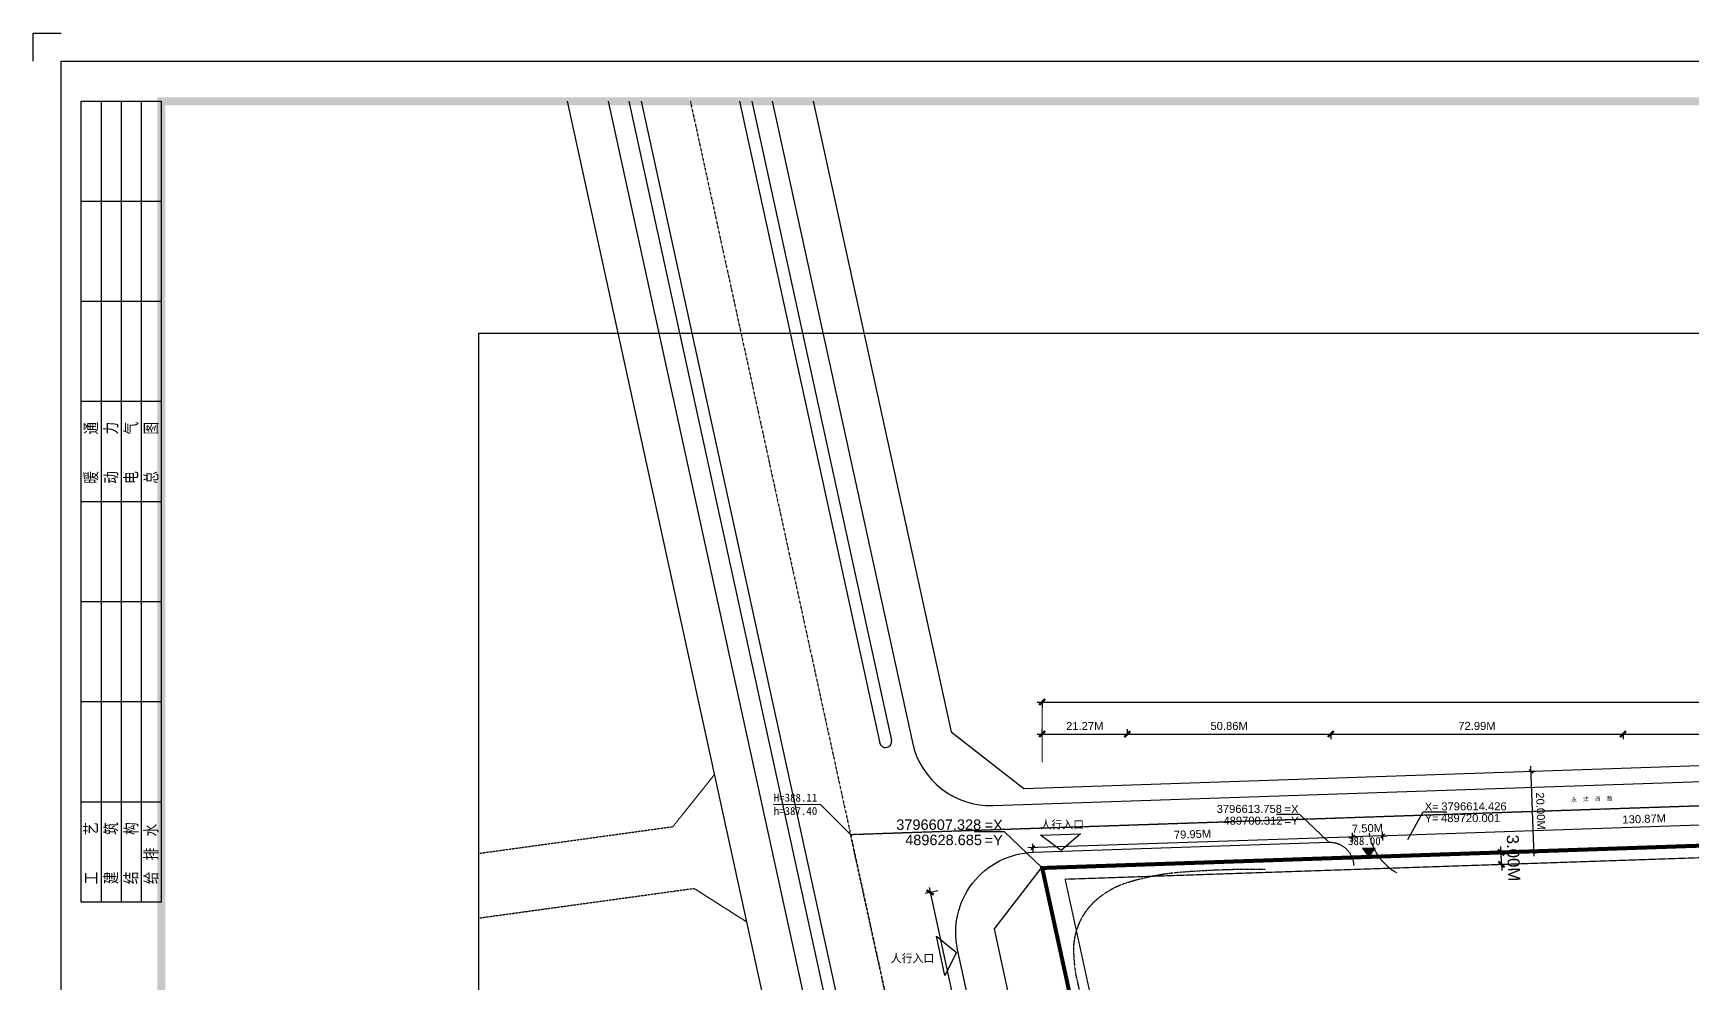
# Model space of a CAD drawing. Header units: millimetres. Extents: x 48598 to 491737630, y -729628 to 3796815806.
# Drawn here: x 489376573 to 489791242, y 3796578410 to 3796815806 of the extents above; entities that cross this region are included whole.
import ezdxf

# ---------------------------------------------------------------- set-up
doc = ezdxf.new("R2010")
doc.units = ezdxf.units.MM
doc.header["$LTSCALE"] = 0.4
for name, pattern in [('ACAD_ISO04W100', [30, 24, -3, 0, -3]), ('DASHDOT', [25.4, 12.7, -6.35, 0, -6.35]), ('HIDDEN2', [4.7625, 3.175, -1.5875]), ('Red Line$0$ACAD_ISO02W100', [15, 12, -3]), ('Red Line$0$DASHED', [19.05, 12.7, -6.35]), ('VERDECKT', [9.525, 6.35, -3.175]), ('VERDECKTPUNKT', [2.38125, 0.79375, -1.5875])]:
    doc.linetypes.add(name, pattern=pattern)
doc.layers.get('0').update_dxf_attribs({"color": 251})
for name, color, linetype, lineweight in [('Aa_BEM', 7, 'Continuous', 0), ('Ae_MO', 5, 'Continuous', 0), ('Red Line$0$Ab_XRE', 7, 'Continuous', 0)]:
    doc.layers.add(name, color=color, linetype=linetype, lineweight=lineweight)
for name, color, linetype in [('Aa_TXT-CHN', 7, 'Continuous'), ('Ac_FFL+invisiblecon', 153, 'VERDECKT'), ('Ac_FFL+Road', 9, 'Continuous'), ('Ac_MAS+fireground', 31, 'Continuous'), ('Ac_SCE-UES', 1, 'VERDECKTPUNKT'), ('PUB_DIM', 3, 'Continuous'), ('PUB_TEXT', 7, 'Continuous'), ('PUB_TITLE', 7, 'Continuous'), ('RD-侧石线', 7, 'Continuous'), ('RD-红线', 7, 'Continuous'), ('Red Line$0$Aa_TXT-CHN', 9, 'Continuous'), ('Red Line$0$RD-红线', 7, 'Continuous'), ('Red Line$0$RD-红线（建议支路）', 7, 'Red Line$0$DASHED'), ('Red Line$0$RD-绿线', 3, 'Continuous'), ('Red Line$0$YD-建筑控制线', 5, 'Red Line$0$ACAD_ISO02W100'), ('建筑-图框', 3, 'Continuous'), ('道路中心线', 1, 'DASHDOT'), ('道路用地红线', 1, 'Continuous')]:
    doc.layers.add(name, color=color, linetype=linetype)
doc.styles.add('Arial', font='arial.ttf')
doc.styles.add('Arial 2.0 CHN', font='', dxfattribs={"height": 2})
doc.styles.add('ARIAL_T3', font='arial.ttf')
doc.styles.add('HZ(TK)', font='txt.shx', dxfattribs={"width": 0.9, "bigfont": 'hztxt.shx'})
doc.styles.add('Red Line$0$Arial 2.0 CHN', font='', dxfattribs={"height": 2})
doc.styles.get('Arial 2.0 CHN').set_extended_font_data('宋体')
doc.styles.get('Red Line$0$Arial 2.0 CHN').set_extended_font_data('宋体')
doc.dimstyles.new('Copy of DIM_CHINA_Height_must_be_current_aec', dxfattribs={"dimscale": 0, "dimtxt": 2, "dimasz": 1.5, "dimexe": 1.25, "dimexo": 0, "dimgap": 1, "dimtad": 1, "dimrnd": 0.01, "dimzin": 1, "dimdsep": 46, "dimlunit": 6, "dimtxsty": 'Arial', "dimblk": 'ARCHTICK', "dimcen": 2.5, "dimdle": 1.25, "dimadec": 0, "dimazin": 0, "dimtfac": 1, "dimtix": 1, "dimtmove": 2, "dimatfit": 3, "dimfxl": 2, "dimfxlon": 1, "dimtolj": 1, "dimtzin": 0, "dimarcsym": 0})
doc.dimstyles.new('DIM_CHINA_Height_must_be_current_IN_METERS', dxfattribs={"dimscale": 0, "dimtxt": 2, "dimasz": 1, "dimexe": 1, "dimexo": 0, "dimgap": 1, "dimtad": 1, "dimlfac": 0.001, "dimrnd": 0.01, "dimzin": 1, "dimdsep": 46, "dimtxsty": 'Arial', "dimblk": 'ARCHTICK', "dimcen": 2.5, "dimdle": 1.25, "dimadec": 0, "dimazin": 0, "dimtfac": 1, "dimtix": 1, "dimtmove": 2, "dimatfit": 3, "dimfxl": 3, "dimfxlon": 1, "dimtolj": 1, "dimtzin": 0, "dimarcsym": 0})
doc.dimstyles.new('DIM_CHINA_HEIGHT_MUST_BE_CURRENT_IN_METERS&&1000', dxfattribs={"dimtxt": 1546.413502, "dimasz": 1500, "dimexe": 1250, "dimexo": 0, "dimgap": 1000, "dimtad": 1, "dimlfac": 0.001, "dimrnd": 0.01, "dimzin": 1, "dimdsep": 46, "dimtxsty": 'ARIAL_T3', "dimblk": 'ARCHTICK', "dimcen": 2.5, "dimdle": 1250, "dimadec": 0, "dimazin": 0, "dimtfac": 1, "dimtix": 1, "dimtmove": 2, "dimatfit": 3, "dimfxl": 2000, "dimfxlon": 1, "dimtolj": 1, "dimtzin": 0, "dimarcsym": 0})

# ---------------------------------------------------------------- blocks, each defined once
blk = doc.blocks.new('_ArchTick')
at = {"color": 0, "linetype": 'ByBlock', "const_width": 0.4}
blk.add_lwpolyline([(-0.5, -0.5), (0.5, 0.5)], dxfattribs=at)
blk = doc.blocks.new('*D135')
at = {"layer": 'Aa_BEM', "color": 0, "lineweight": -2}
for p, q in [((489743338, 3796611214), (489743287, 3796612714)), ((489740153, 3796611107), (489744837, 3796611265)), ((489740254, 3796608108), (489744939, 3796608267)), ((489743440, 3796608216), (489743338, 3796611214)), ((489743440, 3796608216), (489743491, 3796606717))]:
    blk.add_line(p, q, dxfattribs=at)
at = {"layer": 'Aa_BEM', "color": 0, "lineweight": -2, "xscale": 1500, "yscale": 1500, "zscale": 1500}
for p, rotation in [((489743338, 3796611214), 271.9414596588428), ((489743440, 3796608216), 91.94145965884282)]:
    blk.add_blockref('_ArchTick', p, dxfattribs=dict(at, rotation=rotation))
at = {"layer": 'Aa_BEM', "color": 0, "insert": (489746420, 3796609818), "char_height": 3000, "attachment_point": 5, "rotation": 271.94146, "style": 'Arial'}
blk.add_mtext('\\A1;3.00M', dxfattribs=at)
blk = doc.blocks.new('p_e')
at = {"layer": 'Ac_FFL+Road', "color": 62}
blk.add_lwpolyline([(-2820, -5686), (-4946, 4086), (25, 51)], close=True, dxfattribs=at)
blk = doc.blocks.new('Coordinates_Tag_cn_METERS')
for p, q in [((0, 0), (7.22, 6.92)), ((7.22, 6.92), (13.1, 6.92))]:
    blk.add_line(p, q)
at = {"style": 'Arial'}
for s, p in [('X=', (7.57, 7.28)), ('Y=', (7.57, 4.35))]:
    blk.add_text(s, height=2, dxfattribs=at).set_placement(p)
for tag, p in [('X-COORDINATE_FORMEL', (11.65, 4.39)), ('Y-COORDINATE_FORMEL', (11.73, 7.33))]:
    blk.add_attdef(tag, p, '', height=2, dxfattribs=at)
blk = doc.blocks.new('*U44')
for p, q in [((0, 0), (3.89, 6.9)), ((3.89, 6.9), (9.78, 6.9))]:
    blk.add_line(p, q)
at = {"style": 'Arial'}
for s, p in [('X=', (4.25, 7.25)), ('Y=', (4.25, 4.32))]:
    blk.add_text(s, height=2, dxfattribs=at).set_placement(p)
for tag, p in [('Y-COORDINATE_FORMEL', (8.41, 7.3)), ('X-COORDINATE_FORMEL', (8.33, 4.36))]:
    blk.add_attdef(tag, p, '', height=2, dxfattribs=at)
blk = doc.blocks.new('*D303')
at = {"layer": 'Aa_BEM', "color": 0, "lineweight": -2, "transparency": 16777216}
for p, q in [((489844599, 3796618649), (489844527, 3796620782)), ((489845810, 3796619825), (489712516, 3796615306)), ((489713804, 3796614216), (489713731, 3796616348))]:
    blk.add_line(p, q, dxfattribs=at)
at = {"layer": 'Aa_BEM', "color": 0, "lineweight": -2, "transparency": 16777216, "xscale": 1000, "yscale": 1000, "zscale": 1000}
for p, rotation in [((489844561, 3796619782), 1.941459753936128), ((489713765, 3796615349), 181.9414597539361)]:
    blk.add_blockref('_ArchTick', p, dxfattribs=dict(at, rotation=rotation))
at = {"layer": 'Aa_BEM', "color": 0, "transparency": 16777216, "insert": (489779094, 3796619586), "char_height": 2000, "attachment_point": 5, "rotation": 1.94146, "style": 'Arial'}
blk.add_mtext('\\A1;130.87M', dxfattribs=at)
blk = doc.blocks.new('*D306')
at = {"layer": 'Aa_BEM', "color": 0, "lineweight": -2, "transparency": 16777216}
for p, q in [((489706308, 3796613962), (489706236, 3796616094)), ((489713804, 3796614216), (489713731, 3796616348)), ((489706270, 3796615095), (489705270, 3796615061)), ((489713765, 3796615349), (489706270, 3796615095)), ((489713765, 3796615349), (489714765, 3796615383))]:
    blk.add_line(p, q, dxfattribs=at)
at = {"layer": 'Aa_BEM', "color": 0, "lineweight": -2, "transparency": 16777216, "xscale": 1000, "yscale": 1000, "zscale": 1000}
for p, rotation in [((489713765, 3796615349), 181.9414597539361), ((489706270, 3796615095), 1.941459753936111)]:
    blk.add_blockref('_ArchTick', p, dxfattribs=dict(at, rotation=rotation))
at = {"layer": 'Aa_BEM', "color": 0, "transparency": 16777216, "insert": (489709949, 3796617242), "char_height": 2000, "attachment_point": 5, "rotation": 1.94146, "style": 'Arial'}
blk.add_mtext('\\A1;7.50M', dxfattribs=at)
blk = doc.blocks.new('*D309')
at = {"layer": 'Aa_BEM', "color": 0, "lineweight": -2, "transparency": 16777216}
for p, q in [((489706308, 3796613962), (489706236, 3796616094)), ((489707519, 3796615137), (489625113, 3796612344)), ((489626401, 3796611253), (489626329, 3796613385))]:
    blk.add_line(p, q, dxfattribs=at)
at = {"layer": 'Aa_BEM', "color": 0, "lineweight": -2, "transparency": 16777216, "xscale": 1000, "yscale": 1000, "zscale": 1000}
for p, rotation in [((489626363, 3796612386), 181.9414597539361), ((489706270, 3796615095), 1.941459753936128)]:
    blk.add_blockref('_ArchTick', p, dxfattribs=dict(at, rotation=rotation))
at = {"layer": 'Aa_BEM', "color": 0, "transparency": 16777216, "insert": (489666248, 3796615760), "char_height": 2000, "attachment_point": 5, "rotation": 1.94146, "style": 'Arial'}
blk.add_mtext('\\A1;79.95M', dxfattribs=at)
blk = doc.blocks.new('*D72')
at = {"layer": 'Aa_BEM', "color": 0, "lineweight": -2, "transparency": 16777216}
for p, q in [((489751572, 3796610243), (489750809, 3796632730)), ((489750526, 3796631470), (489751851, 3796631515)), ((489748531, 3796611391), (489752529, 3796611526))]:
    blk.add_line(p, q, dxfattribs=at)
at = {"layer": 'Aa_BEM', "color": 0, "lineweight": -2, "transparency": 16777216, "xscale": 1000, "yscale": 1000, "zscale": 1000}
for p, rotation in [((489750852, 3796631481), 91.94145965995641), ((489751529, 3796611492), 271.9414596599564)]:
    blk.add_blockref('_ArchTick', p, dxfattribs=dict(at, rotation=rotation))
at = {"layer": 'Aa_BEM', "color": 0, "transparency": 16777216, "insert": (489753211, 3796621555), "char_height": 2000, "attachment_point": 5, "rotation": 271.94146, "style": 'Arial'}
blk.add_mtext('\\A1;20.00M', dxfattribs=at)
blk = doc.blocks.new('rdredline')
at = {"layer": 'RD-红线', "linetype": 'ByBlock'}
for p, q in [((0, 0), (331.54, 11.24)), ((331.54, 11.24), (348.84, -3.08)), ((0, 0), (-11.79, -15.16)), ((378.87, -196.26), (348.84, -3.08)), ((-11.79, -15.16), (27.66, -195.63)), ((27.66, -195.63), (52.09, -215.29)), ((362.57, -215.29), (378.87, -196.26)), ((52.09, -215.29), (362.57, -215.29))]:
    blk.add_line(p, q, dxfattribs=at)
blk = doc.blocks.new('hm')
at = {"layer": 'Ae_MO'}
h = blk.add_hatch(color=256, dxfattribs=at)
h.dxf.hatch_style = 1
h.paths.add_polyline_path([(1568, 0), (-1568, 0), (0, -2200)])
for points in [[(-1568, 0), (1568, 0)], [(0, -2200), (-1568, 0)], [(0, -2200), (1568, 0)]]:
    blk.add_lwpolyline(points, dxfattribs=at)
blk = doc.blocks.new('*D19')
at = {"layer": 'Aa_BEM', "linetype": 'Continuous', "lineweight": -2, "transparency": 16777216}
for p, q in [((489627435, 3796648779), (489971552, 3796648779)), ((489628685, 3796648781), (489628685, 3796647529)), ((489970302, 3796648781), (489970302, 3796647529))]:
    blk.add_line(p, q, dxfattribs=at)
at = {"layer": 'Aa_BEM', "linetype": 'Continuous', "lineweight": -2, "transparency": 16777216, "xscale": 1500, "yscale": 1500, "zscale": 1500, "rotation": 180}
blk.add_blockref('_ArchTick', (489628685, 3796648779), dxfattribs=at)
at = {"layer": 'Aa_BEM', "linetype": 'Continuous', "lineweight": -2, "transparency": 16777216, "xscale": 1500, "yscale": 1500, "zscale": 1500}
blk.add_blockref('_ArchTick', (489970302, 3796648779), dxfattribs=at)
at = {"layer": 'Aa_BEM', "linetype": 'Continuous', "lineweight": 0, "transparency": 16777216, "insert": (489799493, 3796650801), "char_height": 2000, "attachment_point": 5, "style": 'Arial'}
blk.add_mtext('\\A1;\\A1;341.62M', dxfattribs=at)
blk = doc.blocks.new('*D20')
at = {"layer": 'Aa_BEM', "linetype": 'Continuous', "lineweight": -2, "transparency": 16777216}
for p, q in [((489628685, 3796640779), (489628685, 3796642030)), ((489649957, 3796640779), (489649957, 3796642030)), ((489627435, 3796640780), (489651207, 3796640780))]:
    blk.add_line(p, q, dxfattribs=at)
at = {"layer": 'Aa_BEM', "linetype": 'Continuous', "lineweight": -2, "transparency": 16777216, "xscale": 1500, "yscale": 1500, "zscale": 1500, "rotation": 180}
blk.add_blockref('_ArchTick', (489628685, 3796640780), dxfattribs=at)
at = {"layer": 'Aa_BEM', "linetype": 'Continuous', "lineweight": -2, "transparency": 16777216, "xscale": 1500, "yscale": 1500, "zscale": 1500}
blk.add_blockref('_ArchTick', (489649957, 3796640780), dxfattribs=at)
at = {"layer": 'Aa_BEM', "linetype": 'Continuous', "lineweight": 0, "transparency": 16777216, "insert": (489639321, 3796642784), "char_height": 2000, "attachment_point": 5, "style": 'Arial'}
blk.add_mtext('\\A1;\\A1;21.27M', dxfattribs=at)
blk = doc.blocks.new('*D21')
at = {"layer": 'Aa_BEM', "linetype": 'Continuous', "lineweight": -2, "transparency": 16777216}
for p, q in [((489649957.212753, 3796640778.90031), (489649957.212753, 3796642030.30031)), ((489648707.212753, 3796640780.30031), (489702067.212753, 3796640780.30031)), ((489700817.212753, 3796640781.70031), (489700817.212753, 3796639530.30031))]:
    blk.add_line(p, q, dxfattribs=at)
at = {"layer": 'Aa_BEM', "linetype": 'Continuous', "lineweight": -2, "transparency": 16777216, "xscale": 1500, "yscale": 1500, "zscale": 1500, "rotation": 180}
blk.add_blockref('_ArchTick', (489649957.212753, 3796640780.30031), dxfattribs=at)
at = {"layer": 'Aa_BEM', "linetype": 'Continuous', "lineweight": -2, "transparency": 16777216, "xscale": 1500, "yscale": 1500, "zscale": 1500}
blk.add_blockref('_ArchTick', (489700817.212753, 3796640780.30031), dxfattribs=at)
at = {"layer": 'Aa_BEM', "linetype": 'Continuous', "lineweight": 0, "transparency": 16777216, "insert": (489675387.212753, 3796642801.446286), "char_height": 2000, "attachment_point": 5, "style": 'Arial'}
blk.add_mtext('\\A1;\\A1;50.86M', dxfattribs=at)
blk = doc.blocks.new('*D22')
at = {"layer": 'Aa_BEM', "linetype": 'Continuous', "lineweight": -2, "transparency": 16777216}
for p, q in [((489699567, 3796640780), (489775058, 3796640780)), ((489700817, 3796640782), (489700817, 3796639530)), ((489773808, 3796640782), (489773808, 3796639530))]:
    blk.add_line(p, q, dxfattribs=at)
at = {"layer": 'Aa_BEM', "linetype": 'Continuous', "lineweight": -2, "transparency": 16777216, "xscale": 1500, "yscale": 1500, "zscale": 1500, "rotation": 180}
blk.add_blockref('_ArchTick', (489700817, 3796640780), dxfattribs=at)
at = {"layer": 'Aa_BEM', "linetype": 'Continuous', "lineweight": -2, "transparency": 16777216, "xscale": 1500, "yscale": 1500, "zscale": 1500}
blk.add_blockref('_ArchTick', (489773808, 3796640780), dxfattribs=at)
at = {"layer": 'Aa_BEM', "linetype": 'Continuous', "lineweight": 0, "transparency": 16777216, "insert": (489737313, 3796642801), "char_height": 2000, "attachment_point": 5, "style": 'Arial'}
blk.add_mtext('\\A1;\\A1;72.99M', dxfattribs=at)
blk = doc.blocks.new('*D23')
at = {"layer": 'Aa_BEM', "linetype": 'Continuous', "lineweight": -2, "transparency": 16777216}
for p, q in [((489772558, 3796640780), (489851178, 3796640780)), ((489773808, 3796640782), (489773808, 3796639530)), ((489849928, 3796640782), (489849928, 3796639530))]:
    blk.add_line(p, q, dxfattribs=at)
at = {"layer": 'Aa_BEM', "linetype": 'Continuous', "lineweight": -2, "transparency": 16777216, "xscale": 1500, "yscale": 1500, "zscale": 1500, "rotation": 180}
blk.add_blockref('_ArchTick', (489773808, 3796640780), dxfattribs=at)
at = {"layer": 'Aa_BEM', "linetype": 'Continuous', "lineweight": -2, "transparency": 16777216, "xscale": 1500, "yscale": 1500, "zscale": 1500}
blk.add_blockref('_ArchTick', (489849928, 3796640780), dxfattribs=at)
at = {"layer": 'Aa_BEM', "linetype": 'Continuous', "lineweight": 0, "transparency": 16777216, "insert": (489811868, 3796642801), "char_height": 2000, "attachment_point": 5, "style": 'Arial'}
blk.add_mtext('\\A1;\\A1;76.12M', dxfattribs=at)
blk = doc.blocks.new('TK')
at = {"layer": 'PUB_TITLE'}
for p, q in [((830085, -1105872), (830085, -1085872)), ((830085, -1085872), (832085, -1085872)), ((830585, -1085872), (830585, -1105872)), ((831085, -1085872), (831085, -1105872)), ((831585, -1085872), (831585, -1105872)), ((832085, -1085872), (832085, -1105872)), ((832085, -1088372), (830085, -1088372)), ((832085, -1090872), (830085, -1090872)), ((832085, -1093372), (830085, -1093372)), ((832085, -1095872), (830085, -1095872)), ((832085, -1098372), (830085, -1098372)), ((832085, -1100872), (830085, -1100872)), ((832085, -1103372), (830085, -1103372)), ((832085, -1105872), (830085, -1105872))]:
    blk.add_line(p, q, dxfattribs=at)
at = {"layer": '建筑-图框'}
blk.add_lwpolyline([(828885, -1084872), (828885, -1084172), (829585, -1084172)], dxfattribs=at)
blk.add_lwpolyline([(829585, -1084872), (913685, -1084872), (913685, -1144272), (829585, -1144272)], close=True, dxfattribs=at)
at = {"layer": '建筑-图框', "const_width": 200}
blk.add_lwpolyline([(832085, -1143272), (912685, -1143272), (912685, -1085872), (832085, -1085872)], close=True, dxfattribs=at)
at = {"layer": 'PUB_TEXT', "style": 'HZ(TK)', "width": 0.9}
for s, p in [('暖   通', (830517, -1095424)), ('电   气', (831517, -1095424)), ('动   力', (831017, -1095424)), ('总   图', (832017, -1095424)), ('工   艺', (830517, -1105424)), ('建   筑', (831017, -1105424)), ('结   构', (831517, -1105424)), ('给 排 水', (832017, -1105424))]:
    blk.add_text(s, height=350, rotation=90, dxfattribs=at).set_placement(p)
blk = doc.blocks.new('*D91')
at = {"layer": 'PUB_DIM', "color": 0, "lineweight": -2, "transparency": 16777216}
for p, q in [((489602627, 3796601629), (489599452, 3796600935)), ((489600406, 3796602423), (489623529, 3796496690)), ((489625215, 3796498339), (489622041, 3796497645))]:
    blk.add_line(p, q, dxfattribs=at)
at = {"layer": 'PUB_DIM', "color": 0, "lineweight": -2, "transparency": 16777216, "xscale": 1500, "yscale": 1500, "zscale": 1500}
for p, rotation in [((489600673, 3796601202), 102.3359735008492), ((489623262, 3796497912), 282.3359735008492)]:
    blk.add_blockref('_ArchTick', p, dxfattribs=dict(at, rotation=rotation))
at = {"layer": 'PUB_DIM', "color": 0, "transparency": 16777216, "insert": (489613716, 3796549939), "char_height": 1546.41, "attachment_point": 5, "rotation": 282.33597, "style": 'ARIAL_T3'}
blk.add_mtext('\\A1;105.73M', dxfattribs=at)

msp = doc.modelspace()

# ---------------------------------------------------------------- linework, layer by layer
at = {"layer": 'Aa_BEM'}
for p, q in [((489628685, 3796648779.3), (489970301.675, 3796648779.3)), ((489628685, 3796648778.05), (489628685, 3796633778.05))]:
    msp.add_line(p, q, dxfattribs=at)
at = {"layer": 'Ac_MAS+fireground', "linetype": 'HIDDEN2'}
msp.add_line((489637071.061, 3796580697.334), (489651620.653, 3796515012.308), dxfattribs=at)
for centre, radius, start, end in [((489724172.805, 3796618297.454), 14000, 189.04548271, 240.76008365), ((489656508.946, 3796582675.029), 21971.012, 107.94994858, 132.13243064), ((489668653.238, 3796543198.544), 63271.602, 93.91063971, 107.41191566), ((489682673.478, 3796354948.923), 252041.704, 89.61819547, 94.16838702), ((489653015.938, 3796586855.718), 16528.595, 132.79481095, 177.13280414), ((489678117.97, 3796587523.477), 41608.214, 179.79226103, 190.64169067)]:
    msp.add_arc(centre, radius, start, end, dxfattribs=at)
at = {"layer": 'Ac_SCE-UES'}
msp.add_lwpolyline([(489580789.95, 3796615710.205), (489988518.815, 3796629531.332), (490027781.616, 3796377028.481), (489632969.148, 3796377016.839)], close=True, dxfattribs=at)
at = {"layer": 'PUB_TITLE'}
msp.add_lwpolyline([(489487835.455, 3796278805.864), (490141235.455, 3796278805.864), (490141235.455, 3796740805.864), (489487835.455, 3796740805.864)], close=True, dxfattribs=at)
at = {"layer": 'RD-侧石线'}
for p, q in [((489700311.881, 3796613758.294), (489700445.026, 3796613761.328)), ((489700445.026, 3796613761.328), (489700579.403, 3796613761.394)), ((489700579.403, 3796613761.394), (489700714.925, 3796613758.411)), ((489700714.925, 3796613758.411), (489700851.503, 3796613752.302)), ((489700851.503, 3796613752.302), (489700989.041, 3796613742.992)), ((489700989.041, 3796613742.992), (489701127.438, 3796613730.411)), ((489701127.438, 3796613730.411), (489701266.591, 3796613714.492)), ((489701266.591, 3796613714.492), (489701406.388, 3796613695.17)), ((489701406.388, 3796613695.17), (489701546.715, 3796613672.387)), ((489701546.715, 3796613672.387), (489701687.453, 3796613646.088)), ((489701687.453, 3796613646.088), (489701828.48, 3796613616.224)), ((489701828.48, 3796613616.224), (489701969.667, 3796613582.75)), ((489701969.667, 3796613582.75), (489702110.885, 3796613545.629)), ((489702110.885, 3796613545.629), (489702251.999, 3796613504.827)), ((489702251.999, 3796613504.827), (489702392.873, 3796613460.319)), ((489702392.873, 3796613460.319), (489702533.365, 3796613412.085)), ((489702533.365, 3796613412.085), (489702673.335, 3796613360.113)), ((489702673.335, 3796613360.113), (489702812.638, 3796613304.395)), ((489702812.638, 3796613304.395), (489702951.128, 3796613244.935)), ((489702951.128, 3796613244.935), (489703088.659, 3796613181.74)), ((489703088.659, 3796613181.74), (489703225.083, 3796613114.827)), ((489703225.083, 3796613114.827), (489703360.253, 3796613044.219)), ((489703360.253, 3796613044.219), (489703494.021, 3796612969.949)), ((489703494.021, 3796612969.949), (489703626.242, 3796612892.055)), ((489703626.242, 3796612892.055), (489703756.77, 3796612810.585)), ((489703756.77, 3796612810.585), (489703885.463, 3796612725.592)), ((489703885.463, 3796612725.592), (489704012.179, 3796612637.14)), ((489704012.179, 3796612637.14), (489704136.781, 3796612545.298)), ((489704136.781, 3796612545.298), (489704259.134, 3796612450.143)), ((489704259.134, 3796612450.143), (489704379.107, 3796612351.758)), ((489704379.107, 3796612351.758), (489704496.573, 3796612250.235)), ((489704496.573, 3796612250.235), (489704611.411, 3796612145.67)), ((489704611.411, 3796612145.67), (489704723.504, 3796612038.168)), ((489704723.504, 3796612038.168), (489704832.741, 3796611927.837)), ((489704832.741, 3796611927.837), (489704939.016, 3796611814.794)), ((489704939.016, 3796611814.794), (489705042.23, 3796611699.157)), ((489705042.23, 3796611699.157), (489705142.291, 3796611581.052)), ((489705142.291, 3796611581.052), (489705239.113, 3796611460.609)), ((489705239.113, 3796611460.609), (489705332.617, 3796611337.959)), ((489705332.617, 3796611337.959), (489705422.731, 3796611213.239)), ((489705422.731, 3796611213.239), (489705509.392, 3796611086.588)), ((489705509.392, 3796611086.588), (489705592.542, 3796610958.148)), ((489705592.542, 3796610958.148), (489705672.133, 3796610828.062)), ((489705672.133, 3796610828.062), (489705748.123, 3796610696.475)), ((489705748.123, 3796610696.475), (489705820.478, 3796610563.532)), ((489705820.478, 3796610563.532), (489705889.173, 3796610429.379)), ((489705889.173, 3796610429.379), (489705954.187, 3796610294.161)), ((489705954.187, 3796610294.161), (489706015.512, 3796610158.025)), ((489706015.512, 3796610158.025), (489706073.141, 3796610021.114)), ((489706073.141, 3796610021.114), (489706127.079, 3796609883.571)), ((489706127.079, 3796609883.571), (489706177.335, 3796609745.537)), ((489706177.335, 3796609745.537), (489706223.927, 3796609607.151)), ((489706223.927, 3796609607.151), (489706266.878, 3796609468.548)), ((489706266.878, 3796609468.548), (489706306.216, 3796609329.861)), ((489706306.216, 3796609329.861), (489706341.978, 3796609191.221)), ((489706341.978, 3796609191.221), (489706374.205, 3796609052.753)), ((489706374.205, 3796609052.753), (489706402.942, 3796608914.579)), ((489706402.942, 3796608914.579), (489706428.242, 3796608776.819)), ((489706428.242, 3796608776.819), (489706450.159, 3796608639.586)), ((489706450.159, 3796608639.586), (489706468.754, 3796608502.989)), ((489706468.754, 3796608502.989), (489706484.092, 3796608367.133)), ((489706484.092, 3796608367.133), (489706496.239, 3796608232.119)), ((489706496.239, 3796608232.119), (489706505.268, 3796608098.042)), ((489706505.268, 3796608098.042), (489706511.251, 3796607964.993))]:
    msp.add_line(p, q, dxfattribs=at)
for points in [[(489603348.346, 3796418866.602), (489520292.306, 3796798805.864)], [(489561236.902, 3796798805.864), (489596249.643, 3796638640.331)]]:
    msp.add_lwpolyline(points, dxfattribs=at)
for points in [[(489596249.643, 3796638640.331, 0.3620461977), (489616465.809, 3796622923.017), (489953461.031, 3796634346.427, 0.4499261915), (489972545.977, 3796657407.899), (489959578.09, 3796740805.864)], [(489621212.084, 3796524449.826), (489607539.89, 3796586993.179, -0.4683789752), (489626400.92, 3796611252.903), (489700311.85, 3796613758.324)]]:
    msp.add_lwpolyline(points, format="xyb", dxfattribs=at)
at = {"layer": 'Red Line$0$Ab_XRE', "lineweight": 20}
for points in [[(489573314.047, 3796623186.108), (489561511.043, 3796623186.108)], [(489580789.95, 3796615710.205), (489573314.047, 3796623186.108)]]:
    msp.add_lwpolyline(points, dxfattribs=at)
at = {"layer": 'Red Line$0$RD-红线', "linetype": 'ByBlock'}
for points in [[(489593578.854, 3796416731.885), (489510056.157, 3796798805.864)], [(489571473.051, 3796798805.864), (489605897.911, 3796641329.591)], [(489605897.911, 3796641329.591), (489624092.704, 3796627183.818)], [(489624092.704, 3796627183.818), (489956879.089, 3796638464.557)]]:
    msp.add_lwpolyline(points, dxfattribs=at)
at = {"layer": 'Red Line$0$RD-红线（建议支路）', "ltscale": 10}
for points in [[(489546804.861, 3796630699.181), (489536410.466, 3796617667.505)], [(489487835.455, 3796610970.721), (489536410.466, 3796617667.505)], [(489487835.455, 3796594819.383), (489541701.321, 3796602245.59)], [(489541701.321, 3796602245.59), (489554855.524, 3796593871.481)]]:
    msp.add_lwpolyline(points, dxfattribs=at)
at = {"layer": 'Red Line$0$RD-绿线', "ltscale": 5, "flags": 128}
for points in [[(489525410.38, 3796798805.864), (489609336.634, 3796414885.818)], [(489528481.225, 3796798805.864), (489612267.424, 3796415526.499)], [(489553047.983, 3796798805.864), (489588088.308, 3796638514.147)], [(489556118.828, 3796798805.864), (489591019.098, 3796639154.828)]]:
    msp.add_lwpolyline(points, dxfattribs=at)
at = {"layer": 'Red Line$0$RD-绿线'}
msp.add_lwpolyline([(489588062.76, 3796638631.015, 1), (489591019.098, 3796639154.828)], format="xyb", dxfattribs=at)
at = {"layer": 'Red Line$0$YD-建筑控制线', "ltscale": 0.5, "const_width": 307.2, "flags": 128}
msp.add_lwpolyline([(489965420.858, 3796608858.612), (489957431.825, 3796615470.084), (489634416.788, 3796604520.572), (489678899.001, 3796401037.006), (489685120.683, 3796396028.481), (489986918.618, 3796396028.481), (489989164.301, 3796396028.481), (489997078.012, 3796405267.827)], close=True, dxfattribs=at)
at = {"layer": '道路中心线', "ltscale": 0.3}
for points in [[(489540764.604, 3796798805.864), (489632966.603, 3796377028.481)], [(489580789.95, 3796615710.205), (489988518.815, 3796629531.332)]]:
    msp.add_lwpolyline(points, dxfattribs=at)
at = {"layer": '道路用地红线', "color": 1, "linetype": 'ACAD_ISO04W100', "ltscale": 0.5, "const_width": 1000, "flags": 128}
msp.add_lwpolyline([(489970302, 3796610012), (489959975, 3796618558), (489628685, 3796607328), (489674732, 3796396690), (489680522, 3796392029), (489991005, 3796392029), (490002170, 3796405064), (489970302, 3796610012)], close=True, dxfattribs=at)

# ---------------------------------------------------------------- block references
at = {"xscale": 10, "yscale": 10, "zscale": 10}
msp.add_blockref('TK', (481087720.217, 3807657523.798), dxfattribs=at)
ref = msp.add_blockref('Coordinates_Tag_cn_METERS', (489700311.881, 3796613758.294), dxfattribs=dict(xscale=-1000, yscale=1000, zscale=1000))
ref.add_attrib('X-COORDINATE_FORMEL', '489700.312', (489673974.15, 3796618150.201), dxfattribs={"height": 2000, "style": 'Arial'})
ref.add_attrib('Y-COORDINATE_FORMEL', '3796613.758', (489672268.614, 3796621085.946), dxfattribs={"height": 2000, "style": 'Arial'})
at = {"xscale": 1000, "yscale": 1000, "zscale": 1000}
msp.add_blockref('*U44', (489720001.143, 3796614425.717), dxfattribs=at).add_auto_attribs({'X-COORDINATE_FORMEL': '489720.001', 'Y-COORDINATE_FORMEL': '3796614.426'})
ref = msp.add_blockref('Coordinates_Tag_cn_METERS', (489628685, 3796607328), dxfattribs=dict(xscale=-1300, yscale=1300, zscale=1300))
ref.add_attrib('X-COORDINATE_FORMEL', '489628.685', (489594445.949, 3796613037.479), dxfattribs={"height": 2600, "style": 'Arial'})
ref.add_attrib('Y-COORDINATE_FORMEL', '3796607.328', (489592228.752, 3796616853.948), dxfattribs={"height": 2600, "style": 'Arial'})
at = {"layer": 'Ac_FFL+invisiblecon'}
msp.add_blockref('hm', (489710304.298, 3796612294.714), dxfattribs=at)
at = {"layer": 'Ae_MO', "rotation": 259.6668242668208}
msp.add_blockref('p_e', (489633366.13, 3796611742.658), dxfattribs=at)
at = {"layer": 'Ae_MO'}
msp.add_blockref('p_e', (489607214.844, 3796586193.035), dxfattribs=at)
at = {"layer": 'RD-红线', "xscale": 1000, "yscale": 1000, "zscale": 1000}
msp.add_blockref('rdredline', (489628435, 3796607328), dxfattribs=at)

# ---------------------------------------------------------------- texts
at = {"layer": 'Aa_TXT-CHN', "insert": (489760870.235, 3796624841.996), "char_height": 1000, "width": 9817.12859, "attachment_point": 1, "rotation": 1.94145966, "style": 'Arial 2.0 CHN'}
msp.add_mtext('{\\fSimSun|b0|i0|c134|p2;永  沣  西  路  }', dxfattribs=at)
at = {"layer": 'Aa_TXT-CHN', "char_height": 2000, "attachment_point": 1, "style": 'Arial 2.0 CHN'}
for s, insert, width in [('{\\fSimSun|b0|i0|c134|p2;人行入口}', (489628236.868, 3796619172.095), 37390.14879), ('{\\fSimSun|b0|i0|c134|p2;38\\fSimSun|b0|i0|c0|p2;8.00}', (489705101.219, 3796615048.257), 70559.42944), ('{\\fSimSun|b0|i0|c134|p2;人行入口}', (489590826.245, 3796585762.535), 37390.14879)]:
    msp.add_mtext(s, dxfattribs=dict(at, insert=insert, width=width))
at = {"layer": 'Red Line$0$Aa_TXT-CHN', "insert": (489561596.04, 3796625896.941), "char_height": 2000, "width": 44035.97682, "attachment_point": 1, "style": 'Red Line$0$Arial 2.0 CHN'}
msp.add_mtext('{\\fSimSun|b0|i0|c134|p2;H=388.11\\Ph=387.40}', dxfattribs=at)

# ---------------------------------------------------------------- dimensions: what is measured, and where the dimension line sits
at = {"layer": 'Aa_BEM', "color": 8, "linetype": 'Continuous', "lineweight": 0}
for base, p1, p2, text, picture, middle in [((489970301.675, 3796648779.3), (489628685, 3796648780.7), (489970301.675, 3796648780.7), '\\A1;341.62M', '*D19', (489799493.338, 3796650801.128)), ((489649957.213, 3796640780.3), (489628685, 3796640778.9), (489649957.213, 3796640778.9), '\\A1;21.27M', '*D20', (489639321.106, 3796642784.393)), ((489700817.213, 3796640780.3), (489649957.213, 3796640778.9), (489700817.213, 3796640781.7), '\\A1;50.86M', '*D21', (489675387.213, 3796642801.446)), ((489773807.974, 3796640780.3), (489700817.213, 3796640781.7), (489773807.974, 3796640781.7), '\\A1;72.99M', '*D22', (489737312.593, 3796642801.446)), ((489849928.255, 3796640780.3), (489773807.974, 3796640781.7), (489849928.255, 3796640781.7), '\\A1;76.12M', '*D23', (489811868.114, 3796642801.446))]:
    dim = msp.add_linear_dim(base=base, p1=p1, p2=p2, text=text, dimstyle='Copy of DIM_CHINA_Height_must_be_current_aec', override={"dimscale": 1000, "dimpost": 'M', "dimclrd": 256, "dimclre": 256, "dimclrt": 256}, dxfattribs=at)
    dim.commit()
    dim.dimension.update_dxf_attribs({"geometry": picture, "text_midpoint": middle})
at = {"layer": 'Aa_BEM'}
for base, p1, p2, angle, picture, middle in [((489750851.777, 3796631480.677), (489740152.781, 3796611106.512), (489750525.662, 3796631469.622), 271.94145966, '*D72', (489753210.546, 3796621554.888)), ((489713765.268, 3796615348.666), (489844599.121, 3796618649.351), (489713803.674, 3796614215.668), 181.94145975, '*D303', (489779094.495, 3796619586.175)), ((489626362.514, 3796612385.902), (489706307.98, 3796613961.58), (489626400.92, 3796611252.903), 181.94145975, '*D309', (489666247.57, 3796615760.226)), ((489706269.573, 3796615094.579), (489713803.674, 3796614215.668), (489706307.98, 3796613961.58), 181.94145975, '*D306', (489709948.948, 3796617241.608))]:
    dim = msp.add_linear_dim(base=base, p1=p1, p2=p2, angle=angle, dimstyle='DIM_CHINA_Height_must_be_current_IN_METERS', override={"dimscale": 0, "dimpost": 'M', "dimtix": 1, "dimtofl": 1, "dimtmove": 2, "dimatfit": 3}, dxfattribs=at)
    dim.commit()
    dim.dimension.update_dxf_attribs({"geometry": picture, "text_midpoint": middle})
dim = msp.add_aligned_dim(p1=(489740254.416, 3796608108.239), p2=(489740152.781, 3796611106.517), distance=-3187.098, dimstyle='DIM_CHINA_Height_must_be_current_IN_METERS', override={"dimscale": 0, "dimpost": 'M', "dimtix": 1, "dimtofl": 1, "dimtmove": 2, "dimatfit": 3}, dxfattribs=at)
dim.commit()
dim.dimension.update_dxf_attribs({"geometry": '*D135', "text_midpoint": (489746419.868, 3796609818.096)})
at = {"layer": 'PUB_DIM'}
dim = msp.add_aligned_dim(p1=(489606670.342, 3796602513.547), p2=(489629259.227, 3796499223.182), distance=-6139.3, dimstyle='DIM_CHINA_HEIGHT_MUST_BE_CURRENT_IN_METERS&&1000', override={"dimpost": 'M'}, dxfattribs=at)
dim.commit()
dim.dimension.update_dxf_attribs({"geometry": '*D91', "text_midpoint": (489613715.985, 3796549939.182)})

doc.saveas('drawing.dxf')
